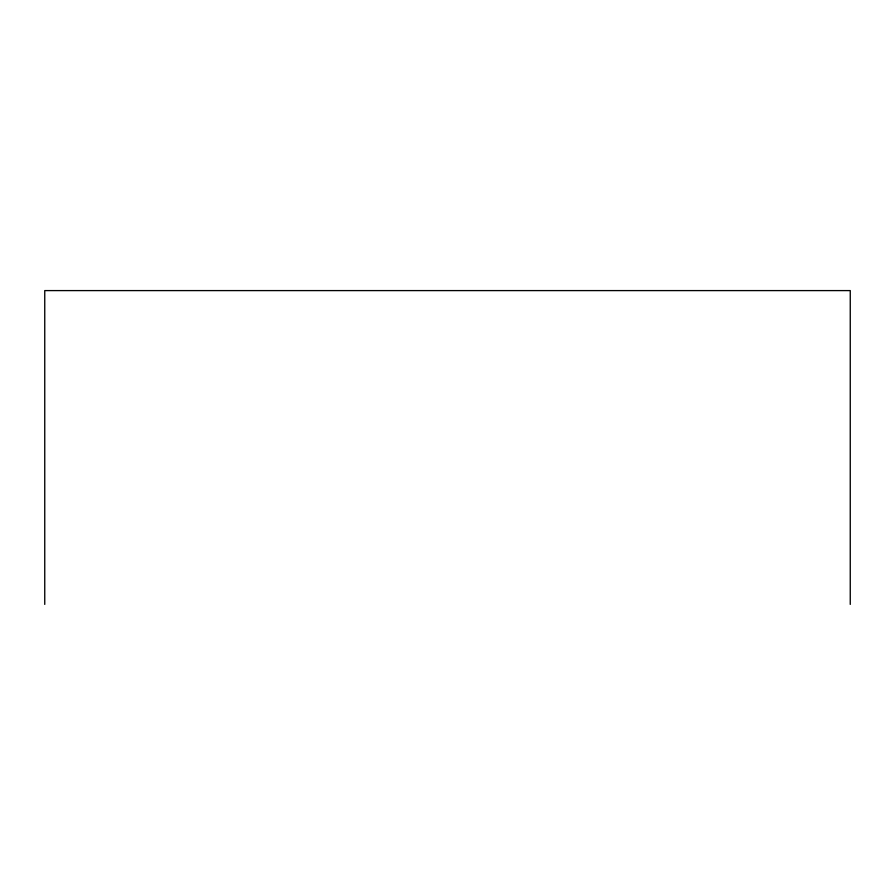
<?xml version="1.0" encoding="UTF-8"?>
<svg xmlns="http://www.w3.org/2000/svg" width="895" height="895" viewBox="0 0 895 895"><rect width="100%" height="100%" fill="white"/><g stroke="black" fill="none" stroke-linecap="round" stroke-linejoin="round"><path stroke-width="1.34" d="M850.25 604.405L850.25 290.595L44.75 290.595L44.75 604.405"/></g></svg>
